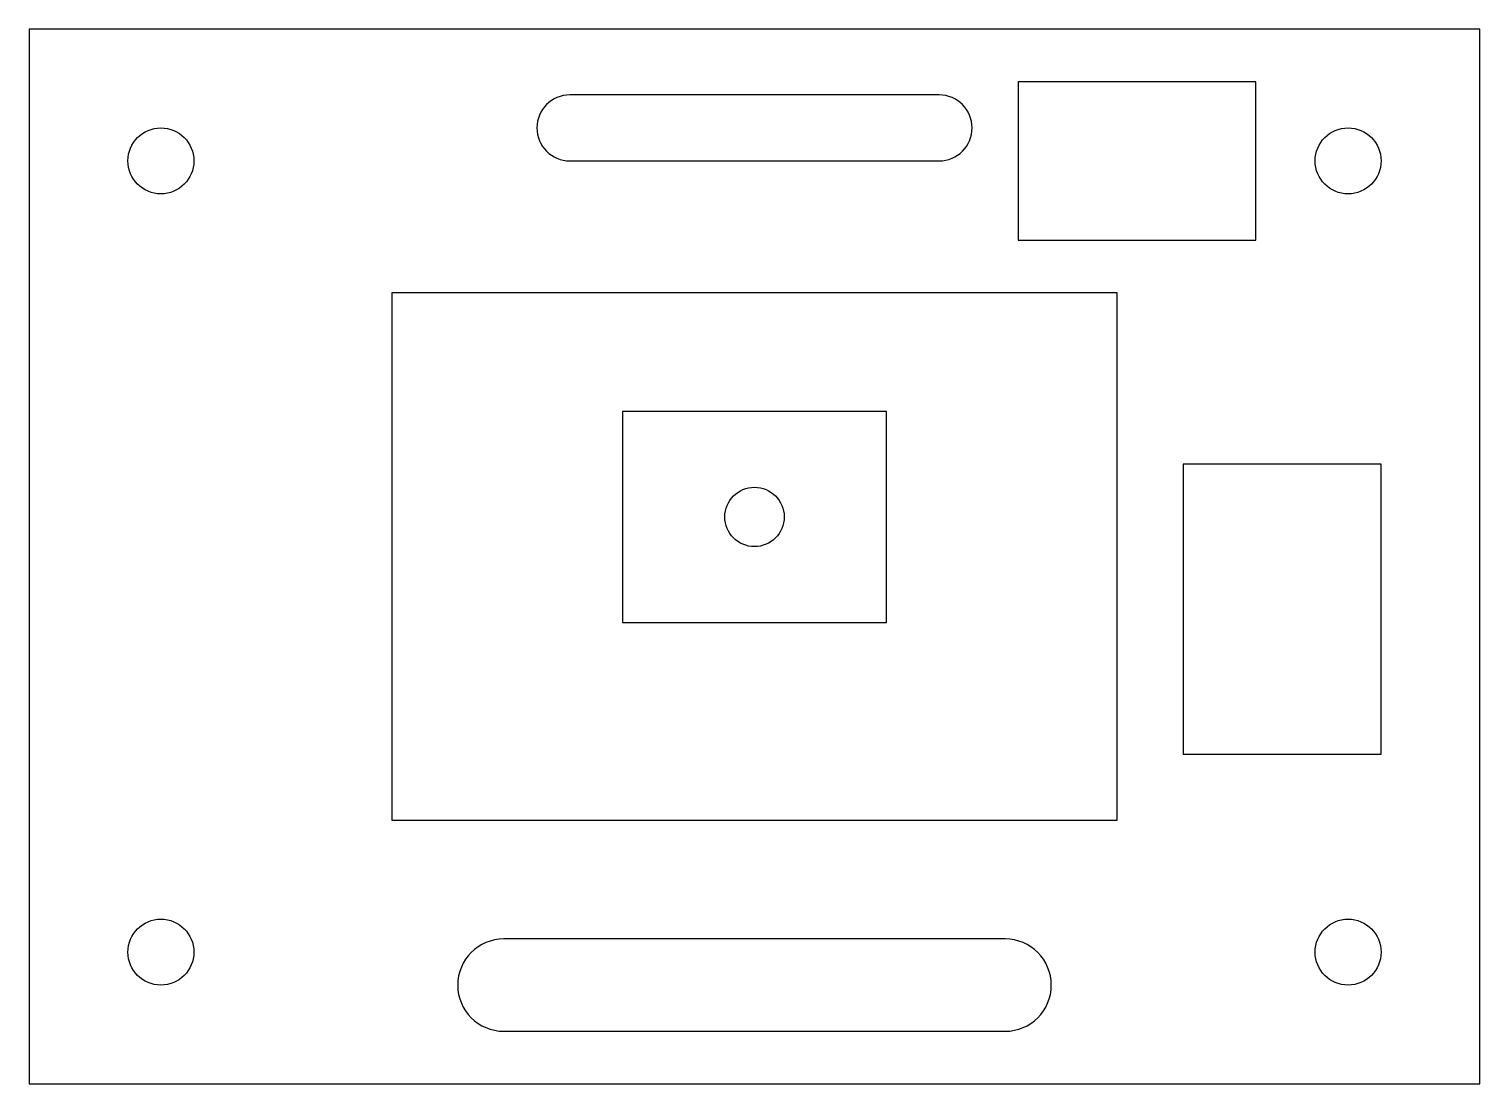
# Model space of a CAD drawing. Header units: millimetres. Extents: x 0 to 220, y 0 to 160.
import ezdxf

# ---------------------------------------------------------------- set-up
doc = ezdxf.new("R2010")
doc.units = ezdxf.units.MM

msp = doc.modelspace()

# ---------------------------------------------------------------- linework, layer by layer
for p, q in [((138, 150), (82, 150)), ((82, 140), (138, 140)), ((148, 22), (72, 22)), ((72, 8), (148, 8))]:
    msp.add_line(p, q)
for points in [[(0, 0), (220, 0), (220, 160), (0, 160)], [(150, 128), (186, 128), (186, 152), (150, 152)], [(55, 40), (165, 40), (165, 120), (55, 120)], [(90, 70), (130, 70), (130, 102), (90, 102)], [(175, 50), (205, 50), (205, 94), (175, 94)]]:
    msp.add_lwpolyline(points, close=True)
for centre, radius in [((20, 140), 5), ((200, 140), 5), ((110, 86), 4.5), ((20, 20), 5), ((200, 20), 5)]:
    msp.add_circle(centre, radius)
for centre, radius, start, end in [((82, 145), 5, 90, 270), ((138, 145), 5, 270, 90), ((72, 15), 7, 90, 270), ((148, 15), 7, 270, 90)]:
    msp.add_arc(centre, radius, start, end)

doc.saveas('drawing.dxf')
